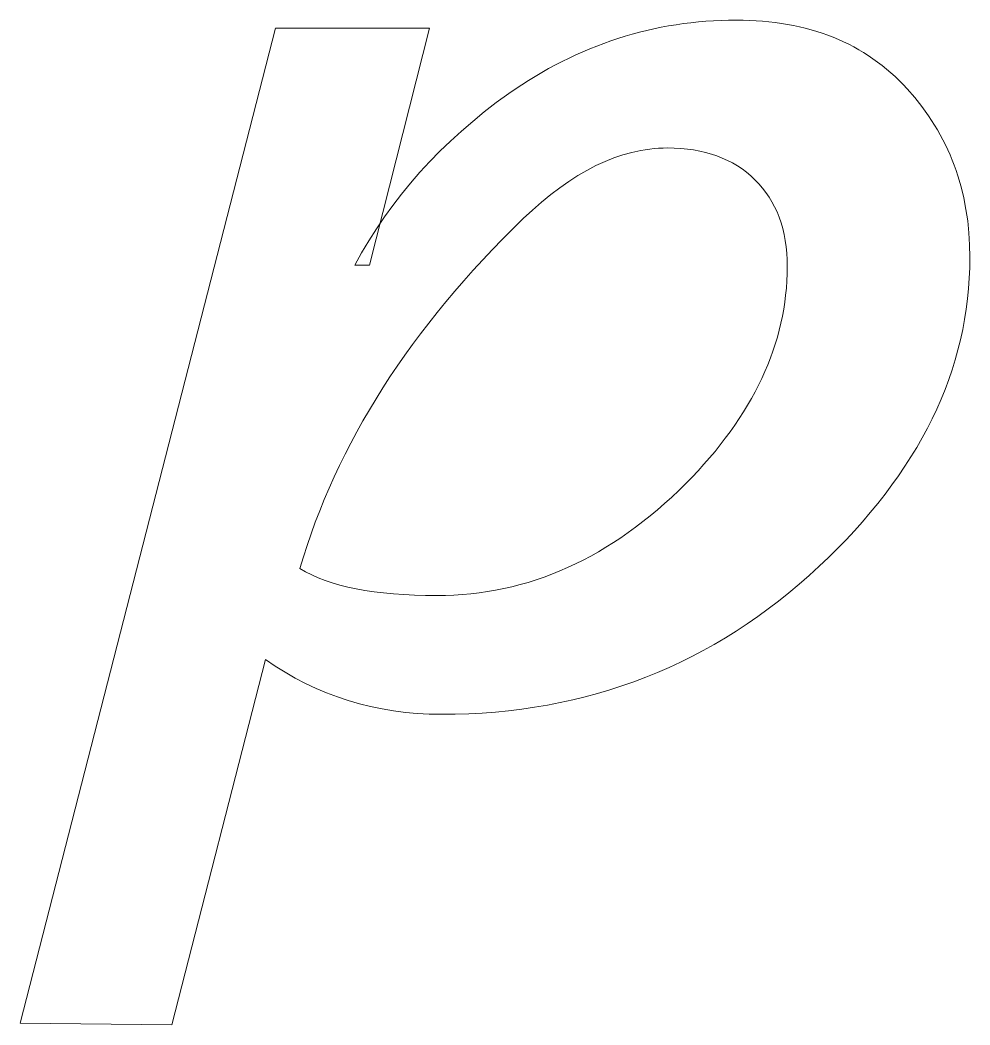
# Model space of a CAD drawing. Header units: millimetres. Extents: x -265 to 308, y -361 to 246.
# Drawn here: x -158.34 to -126.09, y 196.36 to 230.47 of the extents above; entities that cross this region are included whole.
import ezdxf

# ---------------------------------------------------------------- set-up
doc = ezdxf.new("R2010")
doc.units = ezdxf.units.MM
doc.header["$MEASUREMENT"] = 0
doc.layers.add('Layer 1', color=7, linetype='Continuous')

msp = doc.modelspace()

# ---------------------------------------------------------------- linework, layer by layer
at = {"layer": 'Layer 1', "lineweight": 9}
for points, knots in [([(-144.4399, 230.1987), (-144.4399, 230.1987), (-146.4799, 222.1502), (-146.4799, 222.1502), (-146.4799, 222.1502), (-146.4799, 222.1502), (-146.979, 222.1502), (-146.979, 222.1502), (-146.979, 222.1502), (-146.979, 222.1502), (-146.979, 222.1502), (-146.979, 222.1502), (-146.979, 222.1502), (-146.979, 222.1502), (-146.7456, 222.5716), (-146.7456, 222.5716), (-146.7456, 222.5716), (-146.7456, 222.5716), (-146.4998, 222.9854), (-146.4998, 222.9854), (-146.4998, 222.9854), (-146.4998, 222.9854), (-146.2415, 223.3915), (-146.2415, 223.3915), (-146.2415, 223.3915), (-146.2415, 223.3915), (-145.9708, 223.7901), (-145.9708, 223.7901), (-145.9708, 223.7901), (-145.9708, 223.7901), (-145.6876, 224.1811), (-145.6876, 224.1811), (-145.6876, 224.1811), (-145.6876, 224.1811), (-145.392, 224.5644), (-145.392, 224.5644), (-145.392, 224.5644), (-145.392, 224.5644), (-145.0839, 224.9402), (-145.0839, 224.9402), (-145.0839, 224.9402), (-145.0839, 224.9402), (-144.7633, 225.3083), (-144.7633, 225.3083), (-144.7633, 225.3083), (-144.7633, 225.3083), (-144.4304, 225.6688), (-144.4304, 225.6688), (-144.4304, 225.6688), (-144.4304, 225.6688), (-144.0849, 226.0217), (-144.0849, 226.0217), (-144.0849, 226.0217), (-144.0849, 226.0217), (-143.727, 226.367), (-143.727, 226.367), (-143.727, 226.367), (-143.727, 226.367), (-143.3566, 226.7048), (-143.3566, 226.7048), (-143.3566, 226.7048), (-143.3566, 226.7048), (-142.9738, 227.0348), (-142.9738, 227.0348), (-142.9738, 227.0348), (-142.9738, 227.0348), (-142.5785, 227.3573), (-142.5785, 227.3573), (-142.5785, 227.3573), (-142.5785, 227.3573), (-142.1708, 227.6722), (-142.1708, 227.6722), (-142.1708, 227.6722), (-142.1708, 227.6722), (-141.7506, 227.9794), (-141.7506, 227.9794), (-141.7506, 227.9794), (-141.7506, 227.9794), (-141.7506, 227.9794), (-141.7506, 227.9794), (-141.7506, 227.9794), (-141.7506, 227.9794), (-141.5277, 228.133), (-141.5277, 228.133), (-141.5277, 228.133), (-141.5277, 228.133), (-141.3036, 228.2817), (-141.3036, 228.2817), (-141.3036, 228.2817), (-141.3036, 228.2817), (-141.0783, 228.4254), (-141.0783, 228.4254), (-141.0783, 228.4254), (-141.0783, 228.4254), (-140.8518, 228.5643), (-140.8518, 228.5643), (-140.8518, 228.5643), (-140.8518, 228.5643), (-140.6241, 228.6984), (-140.6241, 228.6984), (-140.6241, 228.6984), (-140.6241, 228.6984), (-140.3952, 228.8275), (-140.3952, 228.8275), (-140.3952, 228.8275), (-140.3952, 228.8275), (-140.1651, 228.9518), (-140.1651, 228.9518), (-140.1651, 228.9518), (-140.1651, 228.9518), (-139.9338, 229.0712), (-139.9338, 229.0712), (-139.9338, 229.0712), (-139.9338, 229.0712), (-139.7013, 229.1857), (-139.7013, 229.1857), (-139.7013, 229.1857), (-139.7013, 229.1857), (-139.4676, 229.2954), (-139.4676, 229.2954), (-139.4676, 229.2954), (-139.4676, 229.2954), (-139.2327, 229.4002), (-139.2327, 229.4002), (-139.2327, 229.4002), (-139.2327, 229.4002), (-138.9965, 229.5001), (-138.9965, 229.5001), (-138.9965, 229.5001), (-138.9965, 229.5001), (-138.7592, 229.5952), (-138.7592, 229.5952), (-138.7592, 229.5952), (-138.7592, 229.5952), (-138.5207, 229.6854), (-138.5207, 229.6854), (-138.5207, 229.6854), (-138.5207, 229.6854), (-138.281, 229.7706), (-138.281, 229.7706), (-138.281, 229.7706), (-138.281, 229.7706), (-138.0401, 229.8511), (-138.0401, 229.8511), (-138.0401, 229.8511), (-138.0401, 229.8511), (-137.798, 229.9266), (-137.798, 229.9266), (-137.798, 229.9266), (-137.798, 229.9266), (-137.5546, 229.9973), (-137.5546, 229.9973), (-137.5546, 229.9973), (-137.5546, 229.9973), (-137.3101, 230.0631), (-137.3101, 230.0631), (-137.3101, 230.0631), (-137.3101, 230.0631), (-137.0644, 230.124), (-137.0644, 230.124), (-137.0644, 230.124), (-137.0644, 230.124), (-136.8175, 230.18), (-136.8175, 230.18), (-136.8175, 230.18), (-136.8175, 230.18), (-136.5693, 230.2312), (-136.5693, 230.2312), (-136.5693, 230.2312), (-136.5693, 230.2312), (-136.32, 230.2775), (-136.32, 230.2775), (-136.32, 230.2775), (-136.32, 230.2775), (-136.0695, 230.319), (-136.0695, 230.319), (-136.0695, 230.319), (-136.0695, 230.319), (-135.8177, 230.3555), (-135.8177, 230.3555), (-135.8177, 230.3555), (-135.8177, 230.3555), (-135.5648, 230.3872), (-135.5648, 230.3872), (-135.5648, 230.3872), (-135.5648, 230.3872), (-135.3106, 230.414), (-135.3106, 230.414), (-135.3106, 230.414), (-135.3106, 230.414), (-135.0553, 230.4359), (-135.0553, 230.4359), (-135.0553, 230.4359), (-135.0553, 230.4359), (-134.7988, 230.453), (-134.7988, 230.453), (-134.7988, 230.453), (-134.7988, 230.453), (-134.541, 230.4652), (-134.541, 230.4652), (-134.541, 230.4652), (-134.541, 230.4652), (-134.282, 230.4725), (-134.282, 230.4725), (-134.282, 230.4725), (-134.282, 230.4725), (-134.0219, 230.4749), (-134.0219, 230.4749), (-134.0219, 230.4749), (-134.0219, 230.4749), (-134.0219, 230.4749), (-134.0219, 230.4749), (-134.0219, 230.4749), (-134.0219, 230.4749), (-133.7939, 230.4727), (-133.7939, 230.4727), (-133.7939, 230.4727), (-133.7939, 230.4727), (-133.5688, 230.4658), (-133.5688, 230.4658), (-133.5688, 230.4658), (-133.5688, 230.4658), (-133.3468, 230.4544), (-133.3468, 230.4544), (-133.3468, 230.4544), (-133.3468, 230.4544), (-133.1278, 230.4384), (-133.1278, 230.4384), (-133.1278, 230.4384), (-133.1278, 230.4384), (-132.9118, 230.418), (-132.9118, 230.418), (-132.9118, 230.418), (-132.9118, 230.418), (-132.6988, 230.3929), (-132.6988, 230.3929), (-132.6988, 230.3929), (-132.6988, 230.3929), (-132.4889, 230.3633), (-132.4889, 230.3633), (-132.4889, 230.3633), (-132.4889, 230.3633), (-132.2819, 230.3291), (-132.2819, 230.3291), (-132.2819, 230.3291), (-132.2819, 230.3291), (-132.0779, 230.2904), (-132.0779, 230.2904), (-132.0779, 230.2904), (-132.0779, 230.2904), (-131.877, 230.2471), (-131.877, 230.2471), (-131.877, 230.2471), (-131.877, 230.2471), (-131.6791, 230.1992), (-131.6791, 230.1992), (-131.6791, 230.1992), (-131.6791, 230.1992), (-131.4842, 230.1468), (-131.4842, 230.1468), (-131.4842, 230.1468), (-131.4842, 230.1468), (-131.2923, 230.0899), (-131.2923, 230.0899), (-131.2923, 230.0899), (-131.2923, 230.0899), (-131.1035, 230.0284), (-131.1035, 230.0284), (-131.1035, 230.0284), (-131.1035, 230.0284), (-130.9176, 229.9623), (-130.9176, 229.9623), (-130.9176, 229.9623), (-130.9176, 229.9623), (-130.7348, 229.8916), (-130.7348, 229.8916), (-130.7348, 229.8916), (-130.7348, 229.8916), (-130.5549, 229.8165), (-130.5549, 229.8165), (-130.5549, 229.8165), (-130.5549, 229.8165), (-130.3781, 229.7367), (-130.3781, 229.7367), (-130.3781, 229.7367), (-130.3781, 229.7367), (-130.2043, 229.6524), (-130.2043, 229.6524), (-130.2043, 229.6524), (-130.2043, 229.6524), (-130.0335, 229.5636), (-130.0335, 229.5636), (-130.0335, 229.5636), (-130.0335, 229.5636), (-129.8658, 229.4702), (-129.8658, 229.4702), (-129.8658, 229.4702), (-129.8658, 229.4702), (-129.7011, 229.3721), (-129.7011, 229.3721), (-129.7011, 229.3721), (-129.7011, 229.3721), (-129.5393, 229.2696), (-129.5393, 229.2696), (-129.5393, 229.2696), (-129.5393, 229.2696), (-129.3806, 229.1625), (-129.3806, 229.1625), (-129.3806, 229.1625), (-129.3806, 229.1625), (-129.2248, 229.0509), (-129.2248, 229.0509), (-129.2248, 229.0509), (-129.2248, 229.0509), (-129.0722, 228.9347), (-129.0722, 228.9347), (-129.0722, 228.9347), (-129.0722, 228.9347), (-128.9225, 228.8139), (-128.9225, 228.8139), (-128.9225, 228.8139), (-128.9225, 228.8139), (-128.7758, 228.6886), (-128.7758, 228.6886), (-128.7758, 228.6886), (-128.7758, 228.6886), (-128.6322, 228.5587), (-128.6322, 228.5587), (-128.6322, 228.5587), (-128.6322, 228.5587), (-128.4916, 228.4243), (-128.4916, 228.4243), (-128.4916, 228.4243), (-128.4916, 228.4243), (-128.3539, 228.2853), (-128.3539, 228.2853), (-128.3539, 228.2853), (-128.3539, 228.2853), (-128.2193, 228.1418), (-128.2193, 228.1418), (-128.2193, 228.1418), (-128.2193, 228.1418), (-128.2193, 228.1418), (-128.2193, 228.1418), (-128.2193, 228.1418), (-128.2193, 228.1418), (-127.9614, 227.846), (-127.9614, 227.846), (-127.9614, 227.846), (-127.9614, 227.846), (-127.7202, 227.542), (-127.7202, 227.542), (-127.7202, 227.542), (-127.7202, 227.542), (-127.4956, 227.2298), (-127.4956, 227.2298), (-127.4956, 227.2298), (-127.4956, 227.2298), (-127.3895, 227.0706), (-127.3895, 227.0706), (-127.3895, 227.0706), (-127.3895, 227.0706), (-127.2876, 226.9093), (-127.2876, 226.9093), (-127.2876, 226.9093), (-127.2876, 226.9093), (-127.1898, 226.746), (-127.1898, 226.746), (-127.1898, 226.746), (-127.1898, 226.746), (-127.0962, 226.5806), (-127.0962, 226.5806), (-127.0962, 226.5806), (-127.0962, 226.5806), (-127.0068, 226.4132), (-127.0068, 226.4132), (-127.0068, 226.4132), (-127.0068, 226.4132), (-126.9216, 226.2437), (-126.9216, 226.2437), (-126.9216, 226.2437), (-126.9216, 226.2437), (-126.8404, 226.0722), (-126.8404, 226.0722), (-126.8404, 226.0722), (-126.8404, 226.0722), (-126.7635, 225.8985), (-126.7635, 225.8985), (-126.7635, 225.8985), (-126.7635, 225.8985), (-126.6907, 225.7228), (-126.6907, 225.7228), (-126.6907, 225.7228), (-126.6907, 225.7228), (-126.6221, 225.5451), (-126.6221, 225.5451), (-126.6221, 225.5451), (-126.6221, 225.5451), (-126.5576, 225.3654), (-126.5576, 225.3654), (-126.5576, 225.3654), (-126.5576, 225.3654), (-126.4973, 225.1836), (-126.4973, 225.1836), (-126.4973, 225.1836), (-126.4973, 225.1836), (-126.3892, 224.8137), (-126.3892, 224.8137), (-126.3892, 224.8137), (-126.3892, 224.8137), (-126.2976, 224.4355), (-126.2976, 224.4355), (-126.2976, 224.4355), (-126.2976, 224.4355), (-126.2228, 224.0492), (-126.2228, 224.0492), (-126.2228, 224.0492), (-126.2228, 224.0492), (-126.1646, 223.6546), (-126.1646, 223.6546), (-126.1646, 223.6546), (-126.1646, 223.6546), (-126.123, 223.2519), (-126.123, 223.2519), (-126.123, 223.2519), (-126.123, 223.2519), (-126.098, 222.8408), (-126.098, 222.8408), (-126.098, 222.8408), (-126.098, 222.8408), (-126.0897, 222.4216), (-126.0897, 222.4216), (-126.0897, 222.4216), (-126.0897, 222.4216), (-126.0897, 222.4216), (-126.0897, 222.4216), (-126.0897, 222.4216), (-126.0897, 222.4216), (-126.0946, 222.0654), (-126.0946, 222.0654), (-126.0946, 222.0654), (-126.0946, 222.0654), (-126.1097, 221.7111), (-126.1097, 221.7111), (-126.1097, 221.7111), (-126.1097, 221.7111), (-126.1347, 221.3586), (-126.1347, 221.3586), (-126.1347, 221.3586), (-126.1347, 221.3586), (-126.1697, 221.0079), (-126.1697, 221.0079), (-126.1697, 221.0079), (-126.1697, 221.0079), (-126.2147, 220.6591), (-126.2147, 220.6591), (-126.2147, 220.6591), (-126.2147, 220.6591), (-126.2697, 220.3121), (-126.2697, 220.3121), (-126.2697, 220.3121), (-126.2697, 220.3121), (-126.3348, 219.9669), (-126.3348, 219.9669), (-126.3348, 219.9669), (-126.3348, 219.9669), (-126.4098, 219.6236), (-126.4098, 219.6236), (-126.4098, 219.6236), (-126.4098, 219.6236), (-126.4948, 219.282), (-126.4948, 219.282), (-126.4948, 219.282), (-126.4948, 219.282), (-126.5898, 218.9423), (-126.5898, 218.9423), (-126.5898, 218.9423), (-126.5898, 218.9423), (-126.6949, 218.6044), (-126.6949, 218.6044), (-126.6949, 218.6044), (-126.6949, 218.6044), (-126.8099, 218.2684), (-126.8099, 218.2684), (-126.8099, 218.2684), (-126.8099, 218.2684), (-126.9349, 217.9341), (-126.9349, 217.9341), (-126.9349, 217.9341), (-126.9349, 217.9341), (-127.07, 217.6017), (-127.07, 217.6017), (-127.07, 217.6017), (-127.07, 217.6017), (-127.2151, 217.2712), (-127.2151, 217.2712), (-127.2151, 217.2712), (-127.2151, 217.2712), (-127.3701, 216.9424), (-127.3701, 216.9424), (-127.3701, 216.9424), (-127.3701, 216.9424), (-127.5352, 216.6155), (-127.5352, 216.6155), (-127.5352, 216.6155), (-127.5352, 216.6155), (-127.7102, 216.2904), (-127.7102, 216.2904), (-127.7102, 216.2904), (-127.7102, 216.2904), (-127.8953, 215.9671), (-127.8953, 215.9671), (-127.8953, 215.9671), (-127.8953, 215.9671), (-128.0904, 215.6457), (-128.0904, 215.6457), (-128.0904, 215.6457), (-128.0904, 215.6457), (-128.2955, 215.3261), (-128.2955, 215.3261), (-128.2955, 215.3261), (-128.2955, 215.3261), (-128.5105, 215.0083), (-128.5105, 215.0083), (-128.5105, 215.0083), (-128.5105, 215.0083), (-128.7356, 214.6923), (-128.7356, 214.6923), (-128.7356, 214.6923), (-128.7356, 214.6923), (-128.9707, 214.3782), (-128.9707, 214.3782), (-128.9707, 214.3782), (-128.9707, 214.3782), (-129.2157, 214.0659), (-129.2157, 214.0659), (-129.2157, 214.0659), (-129.2157, 214.0659), (-129.4709, 213.7554), (-129.4709, 213.7554), (-129.4709, 213.7554), (-129.4709, 213.7554), (-129.7359, 213.4467), (-129.7359, 213.4467), (-129.7359, 213.4467), (-129.7359, 213.4467), (-130.011, 213.1399), (-130.011, 213.1399), (-130.011, 213.1399), (-130.011, 213.1399), (-130.2961, 212.8349), (-130.2961, 212.8349), (-130.2961, 212.8349), (-130.2961, 212.8349), (-130.5912, 212.5317), (-130.5912, 212.5317), (-130.5912, 212.5317), (-130.5912, 212.5317), (-130.8964, 212.2304), (-130.8964, 212.2304), (-130.8964, 212.2304), (-130.8964, 212.2304), (-131.2115, 211.9309), (-131.2115, 211.9309), (-131.2115, 211.9309), (-131.2115, 211.9309), (-131.2115, 211.9309), (-131.2115, 211.9309), (-131.2115, 211.9309), (-131.2115, 211.9309), (-131.5487, 211.6217), (-131.5487, 211.6217), (-131.5487, 211.6217), (-131.5487, 211.6217), (-131.8901, 211.3224), (-131.8901, 211.3224), (-131.8901, 211.3224), (-131.8901, 211.3224), (-132.2356, 211.0329), (-132.2356, 211.0329), (-132.2356, 211.0329), (-132.2356, 211.0329), (-132.5852, 210.7532), (-132.5852, 210.7532), (-132.5852, 210.7532), (-132.5852, 210.7532), (-132.9389, 210.4833), (-132.9389, 210.4833), (-132.9389, 210.4833), (-132.9389, 210.4833), (-133.2966, 210.2232), (-133.2966, 210.2232), (-133.2966, 210.2232), (-133.2966, 210.2232), (-133.6584, 209.973), (-133.6584, 209.973), (-133.6584, 209.973), (-133.6584, 209.973), (-134.0243, 209.7325), (-134.0243, 209.7325), (-134.0243, 209.7325), (-134.0243, 209.7325), (-134.3943, 209.5019), (-134.3943, 209.5019), (-134.3943, 209.5019), (-134.3943, 209.5019), (-134.7684, 209.2811), (-134.7684, 209.2811), (-134.7684, 209.2811), (-134.7684, 209.2811), (-135.1466, 209.07), (-135.1466, 209.07), (-135.1466, 209.07), (-135.1466, 209.07), (-135.5289, 208.8689), (-135.5289, 208.8689), (-135.5289, 208.8689), (-135.5289, 208.8689), (-135.9152, 208.6775), (-135.9152, 208.6775), (-135.9152, 208.6775), (-135.9152, 208.6775), (-136.3057, 208.4959), (-136.3057, 208.4959), (-136.3057, 208.4959), (-136.3057, 208.4959), (-136.7002, 208.3242), (-136.7002, 208.3242), (-136.7002, 208.3242), (-136.7002, 208.3242), (-137.0988, 208.1622), (-137.0988, 208.1622), (-137.0988, 208.1622), (-137.0988, 208.1622), (-137.5015, 208.0101), (-137.5015, 208.0101), (-137.5015, 208.0101), (-137.5015, 208.0101), (-137.9084, 207.8678), (-137.9084, 207.8678), (-137.9084, 207.8678), (-137.9084, 207.8678), (-138.3192, 207.7353), (-138.3192, 207.7353), (-138.3192, 207.7353), (-138.3192, 207.7353), (-138.7342, 207.6126), (-138.7342, 207.6126), (-138.7342, 207.6126), (-138.7342, 207.6126), (-139.1533, 207.4997), (-139.1533, 207.4997), (-139.1533, 207.4997), (-139.1533, 207.4997), (-139.5764, 207.3967), (-139.5764, 207.3967), (-139.5764, 207.3967), (-139.5764, 207.3967), (-140.0037, 207.3035), (-140.0037, 207.3035), (-140.0037, 207.3035), (-140.0037, 207.3035), (-140.435, 207.2201), (-140.435, 207.2201), (-140.435, 207.2201), (-140.435, 207.2201), (-140.8704, 207.1465), (-140.8704, 207.1465), (-140.8704, 207.1465), (-140.8704, 207.1465), (-141.31, 207.0827), (-141.31, 207.0827), (-141.31, 207.0827), (-141.31, 207.0827), (-141.7535, 207.0287), (-141.7535, 207.0287), (-141.7535, 207.0287), (-141.7535, 207.0287), (-142.2012, 206.9846), (-142.2012, 206.9846), (-142.2012, 206.9846), (-142.2012, 206.9846), (-142.653, 206.9502), (-142.653, 206.9502), (-142.653, 206.9502), (-142.653, 206.9502), (-143.1089, 206.9256), (-143.1089, 206.9256), (-143.1089, 206.9256), (-143.1089, 206.9256), (-143.5688, 206.9109), (-143.5688, 206.9109), (-143.5688, 206.9109), (-143.5688, 206.9109), (-144.0329, 206.906), (-144.0329, 206.906), (-144.0329, 206.906), (-144.0329, 206.906), (-144.0329, 206.906), (-144.0329, 206.906), (-144.0329, 206.906), (-144.0329, 206.906), (-144.4474, 206.9133), (-144.4474, 206.9133), (-144.4474, 206.9133), (-144.4474, 206.9133), (-144.8566, 206.9352), (-144.8566, 206.9352), (-144.8566, 206.9352), (-144.8566, 206.9352), (-145.2603, 206.9716), (-145.2603, 206.9716), (-145.2603, 206.9716), (-145.2603, 206.9716), (-145.6586, 207.0226), (-145.6586, 207.0226), (-145.6586, 207.0226), (-145.6586, 207.0226), (-146.0513, 207.0882), (-146.0513, 207.0882), (-146.0513, 207.0882), (-146.0513, 207.0882), (-146.4387, 207.1684), (-146.4387, 207.1684), (-146.4387, 207.1684), (-146.4387, 207.1684), (-146.8206, 207.2631), (-146.8206, 207.2631), (-146.8206, 207.2631), (-146.8206, 207.2631), (-147.197, 207.3724), (-147.197, 207.3724), (-147.197, 207.3724), (-147.197, 207.3724), (-147.568, 207.4962), (-147.568, 207.4962), (-147.568, 207.4962), (-147.568, 207.4962), (-147.9335, 207.6347), (-147.9335, 207.6347), (-147.9335, 207.6347), (-147.9335, 207.6347), (-148.2936, 207.7878), (-148.2936, 207.7878), (-148.2936, 207.7878), (-148.2936, 207.7878), (-148.6483, 207.9553), (-148.6483, 207.9553), (-148.6483, 207.9553), (-148.6483, 207.9553), (-148.9975, 208.1375), (-148.9975, 208.1375), (-148.9975, 208.1375), (-148.9975, 208.1375), (-149.3412, 208.3343), (-149.3412, 208.3343), (-149.3412, 208.3343), (-149.3412, 208.3343), (-149.6795, 208.5457), (-149.6795, 208.5457), (-149.6795, 208.5457), (-149.6795, 208.5457), (-150.0123, 208.7716), (-150.0123, 208.7716), (-150.0123, 208.7716), (-150.0123, 208.7716), (-150.0123, 208.7716), (-150.0123, 208.7716), (-150.0123, 208.7716), (-150.0123, 208.7716), (-153.1862, 196.362), (-153.1862, 196.362), (-153.1862, 196.362), (-153.1862, 196.362), (-158.3419, 196.425), (-158.3419, 196.425), (-158.3419, 196.425), (-158.3419, 196.425), (-149.6731, 230.1987), (-149.6731, 230.1987), (-149.6731, 230.1987), (-149.6731, 230.1987), (-149.6731, 230.1987), (-149.6731, 230.1987), (-149.6731, 230.1987), (-149.6731, 230.1987), (-144.4399, 230.1987), (-144.4399, 230.1987)], [0, 0, 0, 0, 0.0050505, 0.0050505, 0.0050505, 0.0050505, 0.010101, 0.010101, 0.010101, 0.010101, 0.0151515, 0.0151515, 0.0151515, 0.0151515, 0.020202, 0.020202, 0.020202, 0.020202, 0.0252525, 0.0252525, 0.0252525, 0.0252525, 0.030303, 0.030303, 0.030303, 0.030303, 0.0353535, 0.0353535, 0.0353535, 0.0353535, 0.040404, 0.040404, 0.040404, 0.040404, 0.0454545, 0.0454545, 0.0454545, 0.0454545, 0.0505051, 0.0505051, 0.0505051, 0.0505051, 0.0555556, 0.0555556, 0.0555556, 0.0555556, 0.0606061, 0.0606061, 0.0606061, 0.0606061, 0.0656566, 0.0656566, 0.0656566, 0.0656566, 0.0707071, 0.0707071, 0.0707071, 0.0707071, 0.0757576, 0.0757576, 0.0757576, 0.0757576, 0.0808081, 0.0808081, 0.0808081, 0.0808081, 0.0858586, 0.0858586, 0.0858586, 0.0858586, 0.0909091, 0.0909091, 0.0909091, 0.0909091, 0.0959596, 0.0959596, 0.0959596, 0.0959596, 0.1010101, 0.1010101, 0.1010101, 0.1010101, 0.1060606, 0.1060606, 0.1060606, 0.1060606, 0.1111111, 0.1111111, 0.1111111, 0.1111111, 0.1161616, 0.1161616, 0.1161616, 0.1161616, 0.1212121, 0.1212121, 0.1212121, 0.1212121, 0.1262626, 0.1262626, 0.1262626, 0.1262626, 0.1313131, 0.1313131, 0.1313131, 0.1313131, 0.1363636, 0.1363636, 0.1363636, 0.1363636, 0.1414141, 0.1414141, 0.1414141, 0.1414141, 0.1464646, 0.1464646, 0.1464646, 0.1464646, 0.1515152, 0.1515152, 0.1515152, 0.1515152, 0.1565657, 0.1565657, 0.1565657, 0.1565657, 0.1616162, 0.1616162, 0.1616162, 0.1616162, 0.1666667, 0.1666667, 0.1666667, 0.1666667, 0.1717172, 0.1717172, 0.1717172, 0.1717172, 0.1767677, 0.1767677, 0.1767677, 0.1767677, 0.1818182, 0.1818182, 0.1818182, 0.1818182, 0.1868687, 0.1868687, 0.1868687, 0.1868687, 0.1919192, 0.1919192, 0.1919192, 0.1919192, 0.1969697, 0.1969697, 0.1969697, 0.1969697, 0.2020202, 0.2020202, 0.2020202, 0.2020202, 0.2070707, 0.2070707, 0.2070707, 0.2070707, 0.2121212, 0.2121212, 0.2121212, 0.2121212, 0.2171717, 0.2171717, 0.2171717, 0.2171717, 0.2222222, 0.2222222, 0.2222222, 0.2222222, 0.2272727, 0.2272727, 0.2272727, 0.2272727, 0.2323232, 0.2323232, 0.2323232, 0.2323232, 0.2373737, 0.2373737, 0.2373737, 0.2373737, 0.2424242, 0.2424242, 0.2424242, 0.2424242, 0.2474747, 0.2474747, 0.2474747, 0.2474747, 0.2525253, 0.2525253, 0.2525253, 0.2525253, 0.2575758, 0.2575758, 0.2575758, 0.2575758, 0.2626263, 0.2626263, 0.2626263, 0.2626263, 0.2676768, 0.2676768, 0.2676768, 0.2676768, 0.2727273, 0.2727273, 0.2727273, 0.2727273, 0.2777778, 0.2777778, 0.2777778, 0.2777778, 0.2828283, 0.2828283, 0.2828283, 0.2828283, 0.2878788, 0.2878788, 0.2878788, 0.2878788, 0.2929293, 0.2929293, 0.2929293, 0.2929293, 0.2979798, 0.2979798, 0.2979798, 0.2979798, 0.3030303, 0.3030303, 0.3030303, 0.3030303, 0.3080808, 0.3080808, 0.3080808, 0.3080808, 0.3131313, 0.3131313, 0.3131313, 0.3131313, 0.3181818, 0.3181818, 0.3181818, 0.3181818, 0.3232323, 0.3232323, 0.3232323, 0.3232323, 0.3282828, 0.3282828, 0.3282828, 0.3282828, 0.3333333, 0.3333333, 0.3333333, 0.3333333, 0.3383838, 0.3383838, 0.3383838, 0.3383838, 0.3434343, 0.3434343, 0.3434343, 0.3434343, 0.3484848, 0.3484848, 0.3484848, 0.3484848, 0.3535354, 0.3535354, 0.3535354, 0.3535354, 0.3585859, 0.3585859, 0.3585859, 0.3585859, 0.3636364, 0.3636364, 0.3636364, 0.3636364, 0.3686869, 0.3686869, 0.3686869, 0.3686869, 0.3737374, 0.3737374, 0.3737374, 0.3737374, 0.3787879, 0.3787879, 0.3787879, 0.3787879, 0.3838384, 0.3838384, 0.3838384, 0.3838384, 0.3888889, 0.3888889, 0.3888889, 0.3888889, 0.3939394, 0.3939394, 0.3939394, 0.3939394, 0.3989899, 0.3989899, 0.3989899, 0.3989899, 0.4040404, 0.4040404, 0.4040404, 0.4040404, 0.4090909, 0.4090909, 0.4090909, 0.4090909, 0.4141414, 0.4141414, 0.4141414, 0.4141414, 0.4191919, 0.4191919, 0.4191919, 0.4191919, 0.4242424, 0.4242424, 0.4242424, 0.4242424, 0.4292929, 0.4292929, 0.4292929, 0.4292929, 0.4343434, 0.4343434, 0.4343434, 0.4343434, 0.4393939, 0.4393939, 0.4393939, 0.4393939, 0.4444444, 0.4444444, 0.4444444, 0.4444444, 0.4494949, 0.4494949, 0.4494949, 0.4494949, 0.4545455, 0.4545455, 0.4545455, 0.4545455, 0.459596, 0.459596, 0.459596, 0.459596, 0.4646465, 0.4646465, 0.4646465, 0.4646465, 0.469697, 0.469697, 0.469697, 0.469697, 0.4747475, 0.4747475, 0.4747475, 0.4747475, 0.479798, 0.479798, 0.479798, 0.479798, 0.4848485, 0.4848485, 0.4848485, 0.4848485, 0.489899, 0.489899, 0.489899, 0.489899, 0.4949495, 0.4949495, 0.4949495, 0.4949495, 0.5, 0.5, 0.5, 0.5, 0.5050505, 0.5050505, 0.5050505, 0.5050505, 0.510101, 0.510101, 0.510101, 0.510101, 0.5151515, 0.5151515, 0.5151515, 0.5151515, 0.520202, 0.520202, 0.520202, 0.520202, 0.5252525, 0.5252525, 0.5252525, 0.5252525, 0.530303, 0.530303, 0.530303, 0.530303, 0.5353535, 0.5353535, 0.5353535, 0.5353535, 0.540404, 0.540404, 0.540404, 0.540404, 0.5454545, 0.5454545, 0.5454545, 0.5454545, 0.5505051, 0.5505051, 0.5505051, 0.5505051, 0.5555556, 0.5555556, 0.5555556, 0.5555556, 0.5606061, 0.5606061, 0.5606061, 0.5606061, 0.5656566, 0.5656566, 0.5656566, 0.5656566, 0.5707071, 0.5707071, 0.5707071, 0.5707071, 0.5757576, 0.5757576, 0.5757576, 0.5757576, 0.5808081, 0.5808081, 0.5808081, 0.5808081, 0.5858586, 0.5858586, 0.5858586, 0.5858586, 0.5909091, 0.5909091, 0.5909091, 0.5909091, 0.5959596, 0.5959596, 0.5959596, 0.5959596, 0.6010101, 0.6010101, 0.6010101, 0.6010101, 0.6060606, 0.6060606, 0.6060606, 0.6060606, 0.6111111, 0.6111111, 0.6111111, 0.6111111, 0.6161616, 0.6161616, 0.6161616, 0.6161616, 0.6212121, 0.6212121, 0.6212121, 0.6212121, 0.6262626, 0.6262626, 0.6262626, 0.6262626, 0.6313131, 0.6313131, 0.6313131, 0.6313131, 0.6363636, 0.6363636, 0.6363636, 0.6363636, 0.6414141, 0.6414141, 0.6414141, 0.6414141, 0.6464646, 0.6464646, 0.6464646, 0.6464646, 0.6515152, 0.6515152, 0.6515152, 0.6515152, 0.6565657, 0.6565657, 0.6565657, 0.6565657, 0.6616162, 0.6616162, 0.6616162, 0.6616162, 0.6666667, 0.6666667, 0.6666667, 0.6666667, 0.6717172, 0.6717172, 0.6717172, 0.6717172, 0.6767677, 0.6767677, 0.6767677, 0.6767677, 0.6818182, 0.6818182, 0.6818182, 0.6818182, 0.6868687, 0.6868687, 0.6868687, 0.6868687, 0.6919192, 0.6919192, 0.6919192, 0.6919192, 0.6969697, 0.6969697, 0.6969697, 0.6969697, 0.7020202, 0.7020202, 0.7020202, 0.7020202, 0.7070707, 0.7070707, 0.7070707, 0.7070707, 0.7121212, 0.7121212, 0.7121212, 0.7121212, 0.7171717, 0.7171717, 0.7171717, 0.7171717, 0.7222222, 0.7222222, 0.7222222, 0.7222222, 0.7272727, 0.7272727, 0.7272727, 0.7272727, 0.7323232, 0.7323232, 0.7323232, 0.7323232, 0.7373737, 0.7373737, 0.7373737, 0.7373737, 0.7424242, 0.7424242, 0.7424242, 0.7424242, 0.7474747, 0.7474747, 0.7474747, 0.7474747, 0.7525253, 0.7525253, 0.7525253, 0.7525253, 0.7575758, 0.7575758, 0.7575758, 0.7575758, 0.7626263, 0.7626263, 0.7626263, 0.7626263, 0.7676768, 0.7676768, 0.7676768, 0.7676768, 0.7727273, 0.7727273, 0.7727273, 0.7727273, 0.7777778, 0.7777778, 0.7777778, 0.7777778, 0.7828283, 0.7828283, 0.7828283, 0.7828283, 0.7878788, 0.7878788, 0.7878788, 0.7878788, 0.7929293, 0.7929293, 0.7929293, 0.7929293, 0.7979798, 0.7979798, 0.7979798, 0.7979798, 0.8030303, 0.8030303, 0.8030303, 0.8030303, 0.8080808, 0.8080808, 0.8080808, 0.8080808, 0.8131313, 0.8131313, 0.8131313, 0.8131313, 0.8181818, 0.8181818, 0.8181818, 0.8181818, 0.8232323, 0.8232323, 0.8232323, 0.8232323, 0.8282828, 0.8282828, 0.8282828, 0.8282828, 0.8333333, 0.8333333, 0.8333333, 0.8333333, 0.8383838, 0.8383838, 0.8383838, 0.8383838, 0.8434343, 0.8434343, 0.8434343, 0.8434343, 0.8484848, 0.8484848, 0.8484848, 0.8484848, 0.8535354, 0.8535354, 0.8535354, 0.8535354, 0.8585859, 0.8585859, 0.8585859, 0.8585859, 0.8636364, 0.8636364, 0.8636364, 0.8636364, 0.8686869, 0.8686869, 0.8686869, 0.8686869, 0.8737374, 0.8737374, 0.8737374, 0.8737374, 0.8787879, 0.8787879, 0.8787879, 0.8787879, 0.8838384, 0.8838384, 0.8838384, 0.8838384, 0.8888889, 0.8888889, 0.8888889, 0.8888889, 0.8939394, 0.8939394, 0.8939394, 0.8939394, 0.8989899, 0.8989899, 0.8989899, 0.8989899, 0.9040404, 0.9040404, 0.9040404, 0.9040404, 0.9090909, 0.9090909, 0.9090909, 0.9090909, 0.9141414, 0.9141414, 0.9141414, 0.9141414, 0.9191919, 0.9191919, 0.9191919, 0.9191919, 0.9242424, 0.9242424, 0.9242424, 0.9242424, 0.9292929, 0.9292929, 0.9292929, 0.9292929, 0.9343434, 0.9343434, 0.9343434, 0.9343434, 0.9393939, 0.9393939, 0.9393939, 0.9393939, 0.9444444, 0.9444444, 0.9444444, 0.9444444, 0.9494949, 0.9494949, 0.9494949, 0.9494949, 0.9545455, 0.9545455, 0.9545455, 0.9545455, 0.959596, 0.959596, 0.959596, 0.959596, 0.9646465, 0.9646465, 0.9646465, 0.9646465, 0.969697, 0.969697, 0.969697, 0.969697, 0.9747475, 0.9747475, 0.9747475, 0.9747475, 0.979798, 0.979798, 0.979798, 0.979798, 0.9848485, 0.9848485, 0.9848485, 0.9848485, 0.989899, 0.989899, 0.989899, 0.989899, 1, 1, 1, 1]), ([(-148.8397, 211.8533), (-148.8397, 211.8533), (-148.646, 211.7424), (-148.646, 211.7424), (-148.646, 211.7424), (-148.646, 211.7424), (-148.4395, 211.6387), (-148.4395, 211.6387), (-148.4395, 211.6387), (-148.4395, 211.6387), (-148.2199, 211.5421), (-148.2199, 211.5421), (-148.2199, 211.5421), (-148.2199, 211.5421), (-147.9875, 211.4527), (-147.9875, 211.4527), (-147.9875, 211.4527), (-147.9875, 211.4527), (-147.7421, 211.3704), (-147.7421, 211.3704), (-147.7421, 211.3704), (-147.7421, 211.3704), (-147.4837, 211.2953), (-147.4837, 211.2953), (-147.4837, 211.2953), (-147.4837, 211.2953), (-147.2123, 211.2273), (-147.2123, 211.2273), (-147.2123, 211.2273), (-147.2123, 211.2273), (-146.9281, 211.1665), (-146.9281, 211.1665), (-146.9281, 211.1665), (-146.9281, 211.1665), (-146.6309, 211.1128), (-146.6309, 211.1128), (-146.6309, 211.1128), (-146.6309, 211.1128), (-146.3207, 211.0663), (-146.3207, 211.0663), (-146.3207, 211.0663), (-146.3207, 211.0663), (-145.9976, 211.027), (-145.9976, 211.027), (-145.9976, 211.027), (-145.9976, 211.027), (-145.6616, 210.9948), (-145.6616, 210.9948), (-145.6616, 210.9948), (-145.6616, 210.9948), (-145.3126, 210.9697), (-145.3126, 210.9697), (-145.3126, 210.9697), (-145.3126, 210.9697), (-144.9507, 210.9519), (-144.9507, 210.9519), (-144.9507, 210.9519), (-144.9507, 210.9519), (-144.5758, 210.9411), (-144.5758, 210.9411), (-144.5758, 210.9411), (-144.5758, 210.9411), (-144.1879, 210.9375), (-144.1879, 210.9375), (-144.1879, 210.9375), (-144.1879, 210.9375), (-144.1879, 210.9375), (-144.1879, 210.9375), (-144.1879, 210.9375), (-144.1879, 210.9375), (-143.898, 210.9413), (-143.898, 210.9413), (-143.898, 210.9413), (-143.898, 210.9413), (-143.6098, 210.9524), (-143.6098, 210.9524), (-143.6098, 210.9524), (-143.6098, 210.9524), (-143.3232, 210.971), (-143.3232, 210.971), (-143.3232, 210.971), (-143.3232, 210.971), (-143.0383, 210.997), (-143.0383, 210.997), (-143.0383, 210.997), (-143.0383, 210.997), (-142.7551, 211.0304), (-142.7551, 211.0304), (-142.7551, 211.0304), (-142.7551, 211.0304), (-142.4735, 211.0713), (-142.4735, 211.0713), (-142.4735, 211.0713), (-142.4735, 211.0713), (-142.1936, 211.1196), (-142.1936, 211.1196), (-142.1936, 211.1196), (-142.1936, 211.1196), (-141.9153, 211.1753), (-141.9153, 211.1753), (-141.9153, 211.1753), (-141.9153, 211.1753), (-141.6388, 211.2384), (-141.6388, 211.2384), (-141.6388, 211.2384), (-141.6388, 211.2384), (-141.3639, 211.309), (-141.3639, 211.309), (-141.3639, 211.309), (-141.3639, 211.309), (-141.0906, 211.387), (-141.0906, 211.387), (-141.0906, 211.387), (-141.0906, 211.387), (-140.819, 211.4724), (-140.819, 211.4724), (-140.819, 211.4724), (-140.819, 211.4724), (-140.5491, 211.5653), (-140.5491, 211.5653), (-140.5491, 211.5653), (-140.5491, 211.5653), (-140.2809, 211.6656), (-140.2809, 211.6656), (-140.2809, 211.6656), (-140.2809, 211.6656), (-140.0143, 211.7733), (-140.0143, 211.7733), (-140.0143, 211.7733), (-140.0143, 211.7733), (-139.7494, 211.8885), (-139.7494, 211.8885), (-139.7494, 211.8885), (-139.7494, 211.8885), (-139.4861, 212.0111), (-139.4861, 212.0111), (-139.4861, 212.0111), (-139.4861, 212.0111), (-139.2245, 212.1411), (-139.2245, 212.1411), (-139.2245, 212.1411), (-139.2245, 212.1411), (-138.9646, 212.2785), (-138.9646, 212.2785), (-138.9646, 212.2785), (-138.9646, 212.2785), (-138.7064, 212.4234), (-138.7064, 212.4234), (-138.7064, 212.4234), (-138.7064, 212.4234), (-138.4498, 212.5757), (-138.4498, 212.5757), (-138.4498, 212.5757), (-138.4498, 212.5757), (-138.1949, 212.7354), (-138.1949, 212.7354), (-138.1949, 212.7354), (-138.1949, 212.7354), (-137.9416, 212.9026), (-137.9416, 212.9026), (-137.9416, 212.9026), (-137.9416, 212.9026), (-137.69, 213.0772), (-137.69, 213.0772), (-137.69, 213.0772), (-137.69, 213.0772), (-137.4401, 213.2592), (-137.4401, 213.2592), (-137.4401, 213.2592), (-137.4401, 213.2592), (-137.1918, 213.4486), (-137.1918, 213.4486), (-137.1918, 213.4486), (-137.1918, 213.4486), (-136.9452, 213.6455), (-136.9452, 213.6455), (-136.9452, 213.6455), (-136.9452, 213.6455), (-136.7003, 213.8498), (-136.7003, 213.8498), (-136.7003, 213.8498), (-136.7003, 213.8498), (-136.457, 214.0616), (-136.457, 214.0616), (-136.457, 214.0616), (-136.457, 214.0616), (-136.2154, 214.2807), (-136.2154, 214.2807), (-136.2154, 214.2807), (-136.2154, 214.2807), (-135.9755, 214.5073), (-135.9755, 214.5073), (-135.9755, 214.5073), (-135.9755, 214.5073), (-135.7372, 214.7413), (-135.7372, 214.7413), (-135.7372, 214.7413), (-135.7372, 214.7413), (-135.7372, 214.7413), (-135.7372, 214.7413), (-135.7372, 214.7413), (-135.7372, 214.7413), (-135.5253, 214.958), (-135.5253, 214.958), (-135.5253, 214.958), (-135.5253, 214.958), (-135.32, 215.1755), (-135.32, 215.1755), (-135.32, 215.1755), (-135.32, 215.1755), (-135.1215, 215.394), (-135.1215, 215.394), (-135.1215, 215.394), (-135.1215, 215.394), (-134.9297, 215.6132), (-134.9297, 215.6132), (-134.9297, 215.6132), (-134.9297, 215.6132), (-134.7447, 215.8334), (-134.7447, 215.8334), (-134.7447, 215.8334), (-134.7447, 215.8334), (-134.5664, 216.0544), (-134.5664, 216.0544), (-134.5664, 216.0544), (-134.5664, 216.0544), (-134.3948, 216.2763), (-134.3948, 216.2763), (-134.3948, 216.2763), (-134.3948, 216.2763), (-134.2299, 216.499), (-134.2299, 216.499), (-134.2299, 216.499), (-134.2299, 216.499), (-134.0718, 216.7227), (-134.0718, 216.7227), (-134.0718, 216.7227), (-134.0718, 216.7227), (-133.9204, 216.9472), (-133.9204, 216.9472), (-133.9204, 216.9472), (-133.9204, 216.9472), (-133.7758, 217.1725), (-133.7758, 217.1725), (-133.7758, 217.1725), (-133.7758, 217.1725), (-133.6378, 217.3988), (-133.6378, 217.3988), (-133.6378, 217.3988), (-133.6378, 217.3988), (-133.5066, 217.626), (-133.5066, 217.626), (-133.5066, 217.626), (-133.5066, 217.626), (-133.3821, 217.8539), (-133.3821, 217.8539), (-133.3821, 217.8539), (-133.3821, 217.8539), (-133.2644, 218.0828), (-133.2644, 218.0828), (-133.2644, 218.0828), (-133.2644, 218.0828), (-133.1533, 218.3125), (-133.1533, 218.3125), (-133.1533, 218.3125), (-133.1533, 218.3125), (-133.049, 218.5431), (-133.049, 218.5431), (-133.049, 218.5431), (-133.049, 218.5431), (-132.9515, 218.7746), (-132.9515, 218.7746), (-132.9515, 218.7746), (-132.9515, 218.7746), (-132.8606, 219.0069), (-132.8606, 219.0069), (-132.8606, 219.0069), (-132.8606, 219.0069), (-132.7765, 219.2402), (-132.7765, 219.2402), (-132.7765, 219.2402), (-132.7765, 219.2402), (-132.6991, 219.4742), (-132.6991, 219.4742), (-132.6991, 219.4742), (-132.6991, 219.4742), (-132.6285, 219.7092), (-132.6285, 219.7092), (-132.6285, 219.7092), (-132.6285, 219.7092), (-132.5646, 219.945), (-132.5646, 219.945), (-132.5646, 219.945), (-132.5646, 219.945), (-132.5074, 220.1817), (-132.5074, 220.1817), (-132.5074, 220.1817), (-132.5074, 220.1817), (-132.4569, 220.4193), (-132.4569, 220.4193), (-132.4569, 220.4193), (-132.4569, 220.4193), (-132.4131, 220.6577), (-132.4131, 220.6577), (-132.4131, 220.6577), (-132.4131, 220.6577), (-132.3761, 220.897), (-132.3761, 220.897), (-132.3761, 220.897), (-132.3761, 220.897), (-132.3459, 221.1372), (-132.3459, 221.1372), (-132.3459, 221.1372), (-132.3459, 221.1372), (-132.3223, 221.3782), (-132.3223, 221.3782), (-132.3223, 221.3782), (-132.3223, 221.3782), (-132.3055, 221.6201), (-132.3055, 221.6201), (-132.3055, 221.6201), (-132.3055, 221.6201), (-132.2954, 221.8629), (-132.2954, 221.8629), (-132.2954, 221.8629), (-132.2954, 221.8629), (-132.292, 222.1066), (-132.292, 222.1066), (-132.292, 222.1066), (-132.292, 222.1066), (-132.292, 222.1066), (-132.292, 222.1066), (-132.292, 222.1066), (-132.292, 222.1066), (-132.2963, 222.3373), (-132.2963, 222.3373), (-132.2963, 222.3373), (-132.2963, 222.3373), (-132.3092, 222.5618), (-132.3092, 222.5618), (-132.3092, 222.5618), (-132.3092, 222.5618), (-132.3306, 222.7801), (-132.3306, 222.7801), (-132.3306, 222.7801), (-132.3306, 222.7801), (-132.3606, 222.9923), (-132.3606, 222.9923), (-132.3606, 222.9923), (-132.3606, 222.9923), (-132.3992, 223.1982), (-132.3992, 223.1982), (-132.3992, 223.1982), (-132.3992, 223.1982), (-132.4464, 223.398), (-132.4464, 223.398), (-132.4464, 223.398), (-132.4464, 223.398), (-132.5021, 223.5915), (-132.5021, 223.5915), (-132.5021, 223.5915), (-132.5021, 223.5915), (-132.5664, 223.779), (-132.5664, 223.779), (-132.5664, 223.779), (-132.5664, 223.779), (-132.6393, 223.9601), (-132.6393, 223.9601), (-132.6393, 223.9601), (-132.6393, 223.9601), (-132.7207, 224.1351), (-132.7207, 224.1351), (-132.7207, 224.1351), (-132.7207, 224.1351), (-132.8108, 224.3039), (-132.8108, 224.3039), (-132.8108, 224.3039), (-132.8108, 224.3039), (-132.9094, 224.4665), (-132.9094, 224.4665), (-132.9094, 224.4665), (-132.9094, 224.4665), (-133.0165, 224.623), (-133.0165, 224.623), (-133.0165, 224.623), (-133.0165, 224.623), (-133.1323, 224.7732), (-133.1323, 224.7732), (-133.1323, 224.7732), (-133.1323, 224.7732), (-133.2566, 224.9173), (-133.2566, 224.9173), (-133.2566, 224.9173), (-133.2566, 224.9173), (-133.3895, 225.0551), (-133.3895, 225.0551), (-133.3895, 225.0551), (-133.3895, 225.0551), (-133.3895, 225.0551), (-133.3895, 225.0551), (-133.3895, 225.0551), (-133.3895, 225.0551), (-133.5298, 225.1857), (-133.5298, 225.1857), (-133.5298, 225.1857), (-133.5298, 225.1857), (-133.676, 225.3078), (-133.676, 225.3078), (-133.676, 225.3078), (-133.676, 225.3078), (-133.8283, 225.4215), (-133.8283, 225.4215), (-133.8283, 225.4215), (-133.8283, 225.4215), (-133.9866, 225.5268), (-133.9866, 225.5268), (-133.9866, 225.5268), (-133.9866, 225.5268), (-134.151, 225.6237), (-134.151, 225.6237), (-134.151, 225.6237), (-134.151, 225.6237), (-134.3214, 225.7121), (-134.3214, 225.7121), (-134.3214, 225.7121), (-134.3214, 225.7121), (-134.4978, 225.7922), (-134.4978, 225.7922), (-134.4978, 225.7922), (-134.4978, 225.7922), (-134.6803, 225.8638), (-134.6803, 225.8638), (-134.6803, 225.8638), (-134.6803, 225.8638), (-134.8688, 225.9269), (-134.8688, 225.9269), (-134.8688, 225.9269), (-134.8688, 225.9269), (-135.0633, 225.9817), (-135.0633, 225.9817), (-135.0633, 225.9817), (-135.0633, 225.9817), (-135.2639, 226.028), (-135.2639, 226.028), (-135.2639, 226.028), (-135.2639, 226.028), (-135.4706, 226.0659), (-135.4706, 226.0659), (-135.4706, 226.0659), (-135.4706, 226.0659), (-135.6832, 226.0954), (-135.6832, 226.0954), (-135.6832, 226.0954), (-135.6832, 226.0954), (-135.9019, 226.1164), (-135.9019, 226.1164), (-135.9019, 226.1164), (-135.9019, 226.1164), (-136.1267, 226.1291), (-136.1267, 226.1291), (-136.1267, 226.1291), (-136.1267, 226.1291), (-136.3575, 226.1333), (-136.3575, 226.1333), (-136.3575, 226.1333), (-136.3575, 226.1333), (-136.3575, 226.1333), (-136.3575, 226.1333), (-136.3575, 226.1333), (-136.3575, 226.1333), (-136.508, 226.131), (-136.508, 226.131), (-136.508, 226.131), (-136.508, 226.131), (-136.6588, 226.1239), (-136.6588, 226.1239), (-136.6588, 226.1239), (-136.6588, 226.1239), (-136.8097, 226.1122), (-136.8097, 226.1122), (-136.8097, 226.1122), (-136.8097, 226.1122), (-136.9608, 226.0958), (-136.9608, 226.0958), (-136.9608, 226.0958), (-136.9608, 226.0958), (-137.112, 226.0747), (-137.112, 226.0747), (-137.112, 226.0747), (-137.112, 226.0747), (-137.2635, 226.049), (-137.2635, 226.049), (-137.2635, 226.049), (-137.2635, 226.049), (-137.5667, 225.9834), (-137.5667, 225.9834), (-137.5667, 225.9834), (-137.5667, 225.9834), (-137.8707, 225.8991), (-137.8707, 225.8991), (-137.8707, 225.8991), (-137.8707, 225.8991), (-138.1752, 225.796), (-138.1752, 225.796), (-138.1752, 225.796), (-138.1752, 225.796), (-138.4805, 225.6742), (-138.4805, 225.6742), (-138.4805, 225.6742), (-138.4805, 225.6742), (-138.7863, 225.5336), (-138.7863, 225.5336), (-138.7863, 225.5336), (-138.7863, 225.5336), (-139.0928, 225.3743), (-139.0928, 225.3743), (-139.0928, 225.3743), (-139.0928, 225.3743), (-139.4, 225.1963), (-139.4, 225.1963), (-139.4, 225.1963), (-139.4, 225.1963), (-139.7077, 224.9996), (-139.7077, 224.9996), (-139.7077, 224.9996), (-139.7077, 224.9996), (-140.0162, 224.7841), (-140.0162, 224.7841), (-140.0162, 224.7841), (-140.0162, 224.7841), (-140.3253, 224.5499), (-140.3253, 224.5499), (-140.3253, 224.5499), (-140.3253, 224.5499), (-140.635, 224.2969), (-140.635, 224.2969), (-140.635, 224.2969), (-140.635, 224.2969), (-140.9453, 224.0252), (-140.9453, 224.0252), (-140.9453, 224.0252), (-140.9453, 224.0252), (-141.2563, 223.7347), (-141.2563, 223.7347), (-141.2563, 223.7347), (-141.2563, 223.7347), (-141.2563, 223.7347), (-141.2563, 223.7347), (-141.2563, 223.7347), (-141.2563, 223.7347), (-141.6114, 223.3872), (-141.6114, 223.3872), (-141.6114, 223.3872), (-141.6114, 223.3872), (-141.9589, 223.0381), (-141.9589, 223.0381), (-141.9589, 223.0381), (-141.9589, 223.0381), (-142.2987, 222.6875), (-142.2987, 222.6875), (-142.2987, 222.6875), (-142.2987, 222.6875), (-142.6309, 222.3354), (-142.6309, 222.3354), (-142.6309, 222.3354), (-142.6309, 222.3354), (-142.9555, 221.9818), (-142.9555, 221.9818), (-142.9555, 221.9818), (-142.9555, 221.9818), (-143.2725, 221.6265), (-143.2725, 221.6265), (-143.2725, 221.6265), (-143.2725, 221.6265), (-143.5818, 221.2698), (-143.5818, 221.2698), (-143.5818, 221.2698), (-143.5818, 221.2698), (-143.8836, 220.9115), (-143.8836, 220.9115), (-143.8836, 220.9115), (-143.8836, 220.9115), (-144.1777, 220.5518), (-144.1777, 220.5518), (-144.1777, 220.5518), (-144.1777, 220.5518), (-144.4642, 220.1904), (-144.4642, 220.1904), (-144.4642, 220.1904), (-144.4642, 220.1904), (-144.743, 219.8276), (-144.743, 219.8276), (-144.743, 219.8276), (-144.743, 219.8276), (-145.0143, 219.4632), (-145.0143, 219.4632), (-145.0143, 219.4632), (-145.0143, 219.4632), (-145.278, 219.0973), (-145.278, 219.0973), (-145.278, 219.0973), (-145.278, 219.0973), (-145.534, 218.7298), (-145.534, 218.7298), (-145.534, 218.7298), (-145.534, 218.7298), (-145.7824, 218.3608), (-145.7824, 218.3608), (-145.7824, 218.3608), (-145.7824, 218.3608), (-146.0232, 217.9903), (-146.0232, 217.9903), (-146.0232, 217.9903), (-146.0232, 217.9903), (-146.2564, 217.6182), (-146.2564, 217.6182), (-146.2564, 217.6182), (-146.2564, 217.6182), (-146.4819, 217.2446), (-146.4819, 217.2446), (-146.4819, 217.2446), (-146.4819, 217.2446), (-146.6998, 216.8695), (-146.6998, 216.8695), (-146.6998, 216.8695), (-146.6998, 216.8695), (-146.9101, 216.4928), (-146.9101, 216.4928), (-146.9101, 216.4928), (-146.9101, 216.4928), (-147.1128, 216.1146), (-147.1128, 216.1146), (-147.1128, 216.1146), (-147.1128, 216.1146), (-147.3079, 215.7349), (-147.3079, 215.7349), (-147.3079, 215.7349), (-147.3079, 215.7349), (-147.4954, 215.3536), (-147.4954, 215.3536), (-147.4954, 215.3536), (-147.4954, 215.3536), (-147.6752, 214.9708), (-147.6752, 214.9708), (-147.6752, 214.9708), (-147.6752, 214.9708), (-147.8474, 214.5866), (-147.8474, 214.5866), (-147.8474, 214.5866), (-147.8474, 214.5866), (-148.012, 214.2007), (-148.012, 214.2007), (-148.012, 214.2007), (-148.012, 214.2007), (-148.169, 213.8133), (-148.169, 213.8133), (-148.169, 213.8133), (-148.169, 213.8133), (-148.3184, 213.4244), (-148.3184, 213.4244), (-148.3184, 213.4244), (-148.3184, 213.4244), (-148.4601, 213.0339), (-148.4601, 213.0339), (-148.4601, 213.0339), (-148.4601, 213.0339), (-148.5943, 212.6419), (-148.5943, 212.6419), (-148.5943, 212.6419), (-148.5943, 212.6419), (-148.7208, 212.2484), (-148.7208, 212.2484), (-148.7208, 212.2484), (-148.7208, 212.2484), (-148.8397, 211.8533), (-148.8397, 211.8533)], [0, 0, 0, 0, 0.0058824, 0.0058824, 0.0058824, 0.0058824, 0.0117647, 0.0117647, 0.0117647, 0.0117647, 0.0176471, 0.0176471, 0.0176471, 0.0176471, 0.0235294, 0.0235294, 0.0235294, 0.0235294, 0.0294118, 0.0294118, 0.0294118, 0.0294118, 0.0352941, 0.0352941, 0.0352941, 0.0352941, 0.0411765, 0.0411765, 0.0411765, 0.0411765, 0.0470588, 0.0470588, 0.0470588, 0.0470588, 0.0529412, 0.0529412, 0.0529412, 0.0529412, 0.0588235, 0.0588235, 0.0588235, 0.0588235, 0.0647059, 0.0647059, 0.0647059, 0.0647059, 0.0705882, 0.0705882, 0.0705882, 0.0705882, 0.0764706, 0.0764706, 0.0764706, 0.0764706, 0.0823529, 0.0823529, 0.0823529, 0.0823529, 0.0882353, 0.0882353, 0.0882353, 0.0882353, 0.0941176, 0.0941176, 0.0941176, 0.0941176, 0.1, 0.1, 0.1, 0.1, 0.1058824, 0.1058824, 0.1058824, 0.1058824, 0.1117647, 0.1117647, 0.1117647, 0.1117647, 0.1176471, 0.1176471, 0.1176471, 0.1176471, 0.1235294, 0.1235294, 0.1235294, 0.1235294, 0.1294118, 0.1294118, 0.1294118, 0.1294118, 0.1352941, 0.1352941, 0.1352941, 0.1352941, 0.1411765, 0.1411765, 0.1411765, 0.1411765, 0.1470588, 0.1470588, 0.1470588, 0.1470588, 0.1529412, 0.1529412, 0.1529412, 0.1529412, 0.1588235, 0.1588235, 0.1588235, 0.1588235, 0.1647059, 0.1647059, 0.1647059, 0.1647059, 0.1705882, 0.1705882, 0.1705882, 0.1705882, 0.1764706, 0.1764706, 0.1764706, 0.1764706, 0.1823529, 0.1823529, 0.1823529, 0.1823529, 0.1882353, 0.1882353, 0.1882353, 0.1882353, 0.1941176, 0.1941176, 0.1941176, 0.1941176, 0.2, 0.2, 0.2, 0.2, 0.2058824, 0.2058824, 0.2058824, 0.2058824, 0.2117647, 0.2117647, 0.2117647, 0.2117647, 0.2176471, 0.2176471, 0.2176471, 0.2176471, 0.2235294, 0.2235294, 0.2235294, 0.2235294, 0.2294118, 0.2294118, 0.2294118, 0.2294118, 0.2352941, 0.2352941, 0.2352941, 0.2352941, 0.2411765, 0.2411765, 0.2411765, 0.2411765, 0.2470588, 0.2470588, 0.2470588, 0.2470588, 0.2529412, 0.2529412, 0.2529412, 0.2529412, 0.2588235, 0.2588235, 0.2588235, 0.2588235, 0.2647059, 0.2647059, 0.2647059, 0.2647059, 0.2705882, 0.2705882, 0.2705882, 0.2705882, 0.2764706, 0.2764706, 0.2764706, 0.2764706, 0.2823529, 0.2823529, 0.2823529, 0.2823529, 0.2882353, 0.2882353, 0.2882353, 0.2882353, 0.2941176, 0.2941176, 0.2941176, 0.2941176, 0.3, 0.3, 0.3, 0.3, 0.3058824, 0.3058824, 0.3058824, 0.3058824, 0.3117647, 0.3117647, 0.3117647, 0.3117647, 0.3176471, 0.3176471, 0.3176471, 0.3176471, 0.3235294, 0.3235294, 0.3235294, 0.3235294, 0.3294118, 0.3294118, 0.3294118, 0.3294118, 0.3352941, 0.3352941, 0.3352941, 0.3352941, 0.3411765, 0.3411765, 0.3411765, 0.3411765, 0.3470588, 0.3470588, 0.3470588, 0.3470588, 0.3529412, 0.3529412, 0.3529412, 0.3529412, 0.3588235, 0.3588235, 0.3588235, 0.3588235, 0.3647059, 0.3647059, 0.3647059, 0.3647059, 0.3705882, 0.3705882, 0.3705882, 0.3705882, 0.3764706, 0.3764706, 0.3764706, 0.3764706, 0.3823529, 0.3823529, 0.3823529, 0.3823529, 0.3882353, 0.3882353, 0.3882353, 0.3882353, 0.3941176, 0.3941176, 0.3941176, 0.3941176, 0.4, 0.4, 0.4, 0.4, 0.4058824, 0.4058824, 0.4058824, 0.4058824, 0.4117647, 0.4117647, 0.4117647, 0.4117647, 0.4176471, 0.4176471, 0.4176471, 0.4176471, 0.4235294, 0.4235294, 0.4235294, 0.4235294, 0.4294118, 0.4294118, 0.4294118, 0.4294118, 0.4352941, 0.4352941, 0.4352941, 0.4352941, 0.4411765, 0.4411765, 0.4411765, 0.4411765, 0.4470588, 0.4470588, 0.4470588, 0.4470588, 0.4529412, 0.4529412, 0.4529412, 0.4529412, 0.4588235, 0.4588235, 0.4588235, 0.4588235, 0.4647059, 0.4647059, 0.4647059, 0.4647059, 0.4705882, 0.4705882, 0.4705882, 0.4705882, 0.4764706, 0.4764706, 0.4764706, 0.4764706, 0.4823529, 0.4823529, 0.4823529, 0.4823529, 0.4882353, 0.4882353, 0.4882353, 0.4882353, 0.4941176, 0.4941176, 0.4941176, 0.4941176, 0.5, 0.5, 0.5, 0.5, 0.5058824, 0.5058824, 0.5058824, 0.5058824, 0.5117647, 0.5117647, 0.5117647, 0.5117647, 0.5176471, 0.5176471, 0.5176471, 0.5176471, 0.5235294, 0.5235294, 0.5235294, 0.5235294, 0.5294118, 0.5294118, 0.5294118, 0.5294118, 0.5352941, 0.5352941, 0.5352941, 0.5352941, 0.5411765, 0.5411765, 0.5411765, 0.5411765, 0.5470588, 0.5470588, 0.5470588, 0.5470588, 0.5529412, 0.5529412, 0.5529412, 0.5529412, 0.5588235, 0.5588235, 0.5588235, 0.5588235, 0.5647059, 0.5647059, 0.5647059, 0.5647059, 0.5705882, 0.5705882, 0.5705882, 0.5705882, 0.5764706, 0.5764706, 0.5764706, 0.5764706, 0.5823529, 0.5823529, 0.5823529, 0.5823529, 0.5882353, 0.5882353, 0.5882353, 0.5882353, 0.5941176, 0.5941176, 0.5941176, 0.5941176, 0.6, 0.6, 0.6, 0.6, 0.6058824, 0.6058824, 0.6058824, 0.6058824, 0.6117647, 0.6117647, 0.6117647, 0.6117647, 0.6176471, 0.6176471, 0.6176471, 0.6176471, 0.6235294, 0.6235294, 0.6235294, 0.6235294, 0.6294118, 0.6294118, 0.6294118, 0.6294118, 0.6352941, 0.6352941, 0.6352941, 0.6352941, 0.6411765, 0.6411765, 0.6411765, 0.6411765, 0.6470588, 0.6470588, 0.6470588, 0.6470588, 0.6529412, 0.6529412, 0.6529412, 0.6529412, 0.6588235, 0.6588235, 0.6588235, 0.6588235, 0.6647059, 0.6647059, 0.6647059, 0.6647059, 0.6705882, 0.6705882, 0.6705882, 0.6705882, 0.6764706, 0.6764706, 0.6764706, 0.6764706, 0.6823529, 0.6823529, 0.6823529, 0.6823529, 0.6882353, 0.6882353, 0.6882353, 0.6882353, 0.6941176, 0.6941176, 0.6941176, 0.6941176, 0.7, 0.7, 0.7, 0.7, 0.7058824, 0.7058824, 0.7058824, 0.7058824, 0.7117647, 0.7117647, 0.7117647, 0.7117647, 0.7176471, 0.7176471, 0.7176471, 0.7176471, 0.7235294, 0.7235294, 0.7235294, 0.7235294, 0.7294118, 0.7294118, 0.7294118, 0.7294118, 0.7352941, 0.7352941, 0.7352941, 0.7352941, 0.7411765, 0.7411765, 0.7411765, 0.7411765, 0.7470588, 0.7470588, 0.7470588, 0.7470588, 0.7529412, 0.7529412, 0.7529412, 0.7529412, 0.7588235, 0.7588235, 0.7588235, 0.7588235, 0.7647059, 0.7647059, 0.7647059, 0.7647059, 0.7705882, 0.7705882, 0.7705882, 0.7705882, 0.7764706, 0.7764706, 0.7764706, 0.7764706, 0.7823529, 0.7823529, 0.7823529, 0.7823529, 0.7882353, 0.7882353, 0.7882353, 0.7882353, 0.7941176, 0.7941176, 0.7941176, 0.7941176, 0.8, 0.8, 0.8, 0.8, 0.8058824, 0.8058824, 0.8058824, 0.8058824, 0.8117647, 0.8117647, 0.8117647, 0.8117647, 0.8176471, 0.8176471, 0.8176471, 0.8176471, 0.8235294, 0.8235294, 0.8235294, 0.8235294, 0.8294118, 0.8294118, 0.8294118, 0.8294118, 0.8352941, 0.8352941, 0.8352941, 0.8352941, 0.8411765, 0.8411765, 0.8411765, 0.8411765, 0.8470588, 0.8470588, 0.8470588, 0.8470588, 0.8529412, 0.8529412, 0.8529412, 0.8529412, 0.8588235, 0.8588235, 0.8588235, 0.8588235, 0.8647059, 0.8647059, 0.8647059, 0.8647059, 0.8705882, 0.8705882, 0.8705882, 0.8705882, 0.8764706, 0.8764706, 0.8764706, 0.8764706, 0.8823529, 0.8823529, 0.8823529, 0.8823529, 0.8882353, 0.8882353, 0.8882353, 0.8882353, 0.8941176, 0.8941176, 0.8941176, 0.8941176, 0.9, 0.9, 0.9, 0.9, 0.9058824, 0.9058824, 0.9058824, 0.9058824, 0.9117647, 0.9117647, 0.9117647, 0.9117647, 0.9176471, 0.9176471, 0.9176471, 0.9176471, 0.9235294, 0.9235294, 0.9235294, 0.9235294, 0.9294118, 0.9294118, 0.9294118, 0.9294118, 0.9352941, 0.9352941, 0.9352941, 0.9352941, 0.9411765, 0.9411765, 0.9411765, 0.9411765, 0.9470588, 0.9470588, 0.9470588, 0.9470588, 0.9529412, 0.9529412, 0.9529412, 0.9529412, 0.9588235, 0.9588235, 0.9588235, 0.9588235, 0.9647059, 0.9647059, 0.9647059, 0.9647059, 0.9705882, 0.9705882, 0.9705882, 0.9705882, 0.9764706, 0.9764706, 0.9764706, 0.9764706, 0.9823529, 0.9823529, 0.9823529, 0.9823529, 0.9882353, 0.9882353, 0.9882353, 0.9882353, 1, 1, 1, 1])]:
    msp.add_open_spline(points, degree=3, knots=knots, dxfattribs=at)

doc.saveas('drawing.dxf')
